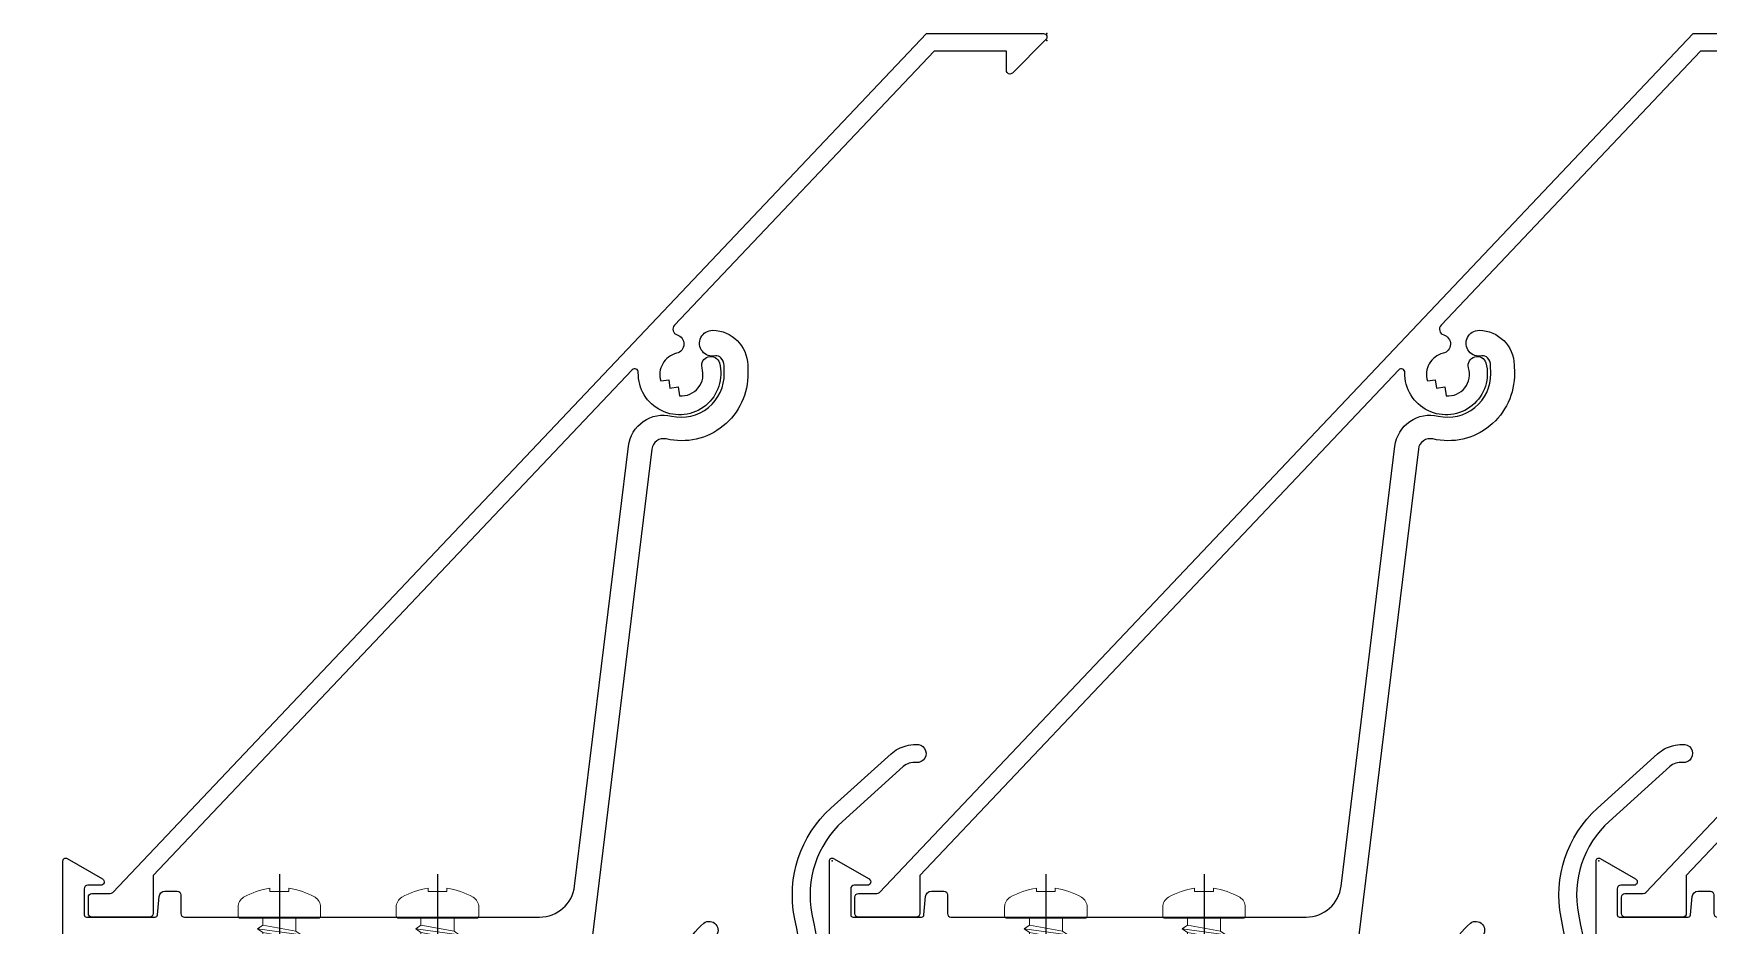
# Model space of a CAD drawing. Header units: millimetres. Extents: x 652937 to 1670132, y 1473552 to 2851037.
# Drawn here: x 713599.9 to 713742, y 1493926.9 to 1494002.5 of the extents above; entities that cross this region are included whole.
import ezdxf

# ---------------------------------------------------------------- set-up
doc = ezdxf.new("R2010")
doc.units = ezdxf.units.MM
doc.linetypes.add('CENTER', pattern=[50.800000000000004, 31.75, -6.35, 6.35, -6.35])
for name, color, linetype in [('010 - ASPG_ACCESSORIES_MAIN_COLOR_1', 7, 'Continuous'), ('010 - ASPG_EXTR_MAIN_COLOR_2', 7, 'Continuous'), ('010 - ASPG_FRAMING_CUT_COLOR_4', 7, 'Continuous'), ('010 - ASPG_FRAMING_HATCH_', 7, 'Continuous'), ('010 - ASPG_FRAMING_SUB_COLOR_2', 7, 'Continuous'), ('Center Line', 7, 'CENTER')]:
    doc.layers.add(name, color=color, linetype=linetype)
doc.layers.add('010 - ASPG_EXTR_DEF_SUB', color=7, linetype='Continuous', plot=False)
doc.layers.add('010 - ASPG_FRAMING_DEF_SUB', color=7, linetype='Continuous', plot=False)
doc.layers.add('SCREW', color=7, linetype='Continuous', lineweight=5)

# ---------------------------------------------------------------- blocks, each defined once
blk = doc.blocks.new('000_ASPG_TYP_FILES_FRAMING_EXTR_BREAKLINE_TYPE_2')
at = {"layer": '010 - ASPG_FRAMING_HATCH_', "transparency": 33554585}
h = blk.add_hatch(dxfattribs=at)
h.set_pattern_fill('ANSI32', scale=0.25)
h.set_pattern_definition([(45, (0, 0), (-1.683798022700467, 1.683798022700467), []), (45, (1.1225325, 0), (-1.683798022700467, 1.683798022700467), [])])
h.paths.add_polyline_path([(131.0000000002328, 91.00000000058208, 0.4142135623730951), (132.0000000003492, 90.00000000046566), (140.0000000002328, 90.00000000046566, 0.4142135623730951), (141.0000000002328, 91.00000000046566), (141.0000000002328, 100.0000000004657), (2.000000000465661, 100.0000000004657), (2.000000000465661, 125.0000000004657), (4.656612873077393e-10, 125.0000000004657), (4.656612873077393e-10, 99.00000000046566, 0.4142135623730951), (1.000000000465661, 98.00000000046566), (63.00000000023283, 98.00000000046566, -0.414213562373093), (64.00000000023283, 97.00000000046566), (64.00000000023277, 3, -0.4142135623730951), (63.00000000023277, 2), (4.655476004700176e-10, 2), (-5.684341886080801e-14, 0), (141.0000000002328, -6.05359673500061e-09), (141.0000000002328, 8.99999999650754, 0.4142135623730951), (140.0000000002328, 9.99999999650754), (132.0000000003492, 9.99999999650754, 0.4142135623730951), (131.0000000002328, 8.999999996391125), (131.0000000002328, 3, -0.4142135623730951), (130.0000000002328, 2), (67.00000000034919, 2, -0.4142135623730951), (66.00000000023277, 3.000000000116415), (66.00000000023283, 97.00000000034925, -0.4142135623730951), (67.00000000034925, 98.00000000046566), (130.0000000002328, 98.00000000046566, -0.414213562373095), (131.0000000002328, 97.00000000046566)])
h.paths.add_polyline_path([(133.0000000002328, 92.00000000372529), (133.0000000002328, 98.00000000046566), (139.0000000004657, 98.00000000046566), (139.0000000004657, 92.00000000372529)], flags=16)
h.paths.add_polyline_path([(133.0000000002328, 7.999999996740371), (139.0000000004656, 7.999999996740371), (139.0000000004656, 2), (133.0000000002328, 2)], flags=16)
at = {"layer": '010 - ASPG_FRAMING_HATCH_'}
h = blk.add_hatch(dxfattribs=at)
h.set_pattern_fill('ANSI37', scale=0.5954980955866349, angle=-90.00000000000001)
h.set_pattern_definition([(314.9999999999999, (1257419.492862034, -519971.6224064051), (1.336931354494228, 1.336931354494224), []), (44.99999999999984, (1257419.492862034, -519971.6224064051), (-1.336931354494223, 1.336931354494228), [])])
edge = h.paths.add_edge_path()
edge.add_ellipse((57.77220869682924, 105.0000000013979), major_axis=(-3.509070088518285e-14, -4.999999999272404), ratio=0.6444816938462435, start_angle=0, end_angle=180)
edge.add_line((57.7722086968293, 110.0000000004666), (62.00000000013239, 110.0000000004666))
edge.add_arc((62.00000000012511, 110.3000000005204), 0.3000000000538421, -89.99999999861039, -1.389609784768862e-09)
edge.add_line((62.30000000017895, 110.3000000005131), (62.30000000017895, 111.0000000004666))
edge.add_line((62.30000000017895, 111.0000000004666), (61.80000000017895, 111.5000000006994))
edge.add_line((61.80000000017895, 111.5000000006994), (62.30000000017895, 112.0000000004666))
edge.add_line((62.3000000001789, 112.0000000004666), (61.8000000001789, 112.5000000006994))
edge.add_line((61.8000000001789, 112.5000000006994), (62.3000000001789, 113.0000000004666))
edge.add_line((62.3000000001789, 113.0000000004666), (61.8000000001789, 113.5000000004666))
edge.add_line((61.8000000001789, 113.5000000004666), (62.3000000001789, 114.0000000004666))
edge.add_line((62.3000000001789, 114.0000000004666), (62.3000000001789, 115.0000000004666))
edge.add_line((62.3000000001789, 115.0000000004666), (63.30000000006248, 115.0000000004666))
edge.add_line((63.30000000006248, 115.0000000004666), (63.80000000006248, 115.5000000004666))
edge.add_line((63.80000000006248, 115.5000000004666), (64.30000000006248, 115.0000000004666))
edge.add_line((64.30000000006248, 115.0000000004666), (64.80000000006248, 115.5000000004666))
edge.add_line((64.80000000006248, 115.5000000004666), (65.30000000006248, 115.0000000004666))
edge.add_line((65.30000000006248, 115.0000000004666), (65.80000000006248, 115.5000000004666))
edge.add_line((65.80000000006248, 115.5000000004666), (66.3000000001789, 115.0000000004666))
edge.add_line((66.3000000001789, 115.0000000004666), (67.00000000013233, 115.0000000004666))
edge.add_arc((67.00000000009595, 115.3000000004331), 0.2999999999665306, -89.99999999305201, 1.528565674358258e-08)
edge.add_line((67.30000000006248, 115.3000000005131), (67.30017822621585, 110.0000000004666))
edge.add_arc((77.20009572428614, 105.0000000011651), 11.09091368921486, 153.2037265686182, 206.7962734313818)
edge.add_line((67.30017822621585, 100.0000000018636), (57.77220869682924, 100.0000000018636))
h = blk.add_hatch(dxfattribs=at)
h.set_pattern_fill('ANSI37', scale=0.5954980955866349, angle=-90.00000000000001)
h.set_pattern_definition([(314.9999999999999, (1257419.192862035, -519973.9224064052), (1.336931354494228, 1.336931354494224), []), (44.99999999999984, (1257419.192862035, -519973.9224064052), (-1.336931354494223, 1.336931354494228), [])])
edge = h.paths.add_edge_path()
edge.add_ellipse((11.52796953045714, 105.0000000013979), major_axis=(-3.510345640540481e-14, -4.999999999272404), ratio=0.6444816938462435, start_angle=180, end_angle=360, ccw=False)
edge.add_line((11.52796953045714, 110.0000000004666), (2.000000001098726, 110.0000000004666))
edge.add_arc((-7.899917496811156, 105.0000000013979), 11.09091368915029, -26.79627343179601, 26.796273430967574, ccw=False)
edge.add_line((2.000000001070532, 100.0000000018636), (11.52796953042895, 100.0000000018636))
h = blk.add_hatch(dxfattribs=at)
h.set_pattern_fill('HONEY', scale=0.238199238234654, angle=-90.00000000000001)
h.set_pattern_definition([(270, (1257419.442484037, -519993.9224064052), (0.6549599250656583, -1.134423872092541), [0.7562825813950264, -1.512565162790053]), (29.99999999999978, (1257419.442484037, -519993.9224064052), (0.6549599293588203, 1.134423869613882), [0.7562825813950257, -1.512565162790051]), (329.9999999999998, (1257419.442484037, -519993.9224064052), (1.309919854424478, -2.478657937293614e-09), [-1.512565162790051, 0.7562825813950254])])
edge = h.paths.add_edge_path()
edge.add_ellipse((11.77759153230824, 105.0000000014043), major_axis=(-3.509070088518285e-14, -4.999999999272404), ratio=0.6444816938462435, start_angle=0, end_angle=360, ccw=False)
h = blk.add_hatch(dxfattribs=at)
h.set_pattern_fill('HONEY', scale=0.238199238234654, angle=-90.00000000000001)
h.set_pattern_definition([(270, (1257419.243240032, -519991.6224064051), (0.6549599250656583, -1.134423872092541), [0.7562825813950264, -1.512565162790053]), (29.99999999999978, (1257419.243240032, -519991.6224064051), (0.6549599293588203, 1.134423869613882), [0.7562825813950257, -1.512565162790051]), (329.9999999999998, (1257419.243240032, -519991.6224064051), (1.309919854424478, -2.478657937293614e-09), [-1.512565162790051, 0.7562825813950254])])
edge = h.paths.add_edge_path()
edge.add_ellipse((57.5225866949782, 105.0000000013979), major_axis=(-3.509070088518285e-14, -4.999999999272404), ratio=0.6444816938462435, start_angle=0, end_angle=360)
at = {"color": 7}
blk.add_point((141.0000000002328, 100.0000000004657), dxfattribs=at)
at = {"layer": '010 - ASPG_FRAMING_CUT_COLOR_4', "color": 7}
blk.add_lwpolyline([(-5.684341886080801e-14, 0), (4.656044438888784e-10, 2), (63.00000000023277, 2, 0.4142135623730951), (64.00000000023277, 3), (64.00000000023283, 97.00000000046566, 0.4142135623730951), (63.00000000023283, 98.00000000046566), (1.000000000465661, 98.00000000046566, -0.4142135623730951), (4.656612873077393e-10, 99.00000000046566), (4.656612873077393e-10, 125.0000000004657), (2.000000000465661, 125.0000000004657), (2.000000000465661, 100.0000000004657), (141.0000000002328, 100.0000000004657), (141.0000000002328, 91.00000000046566, -0.4142135623730951), (140.0000000002328, 90.00000000046566), (132.0000000004657, 90.00000000046566, -0.414213562373095), (131.0000000002328, 91.00000000046566), (131.0000000002328, 97.00000000046566, 0.4142135623730951), (130.0000000002328, 98.00000000046566), (67.00000000046566, 98.00000000046566, 0.4142135623730951), (66.00000000023283, 97.00000000046566), (66.00000000023277, 3, 0.4142135623730951), (67.0000000004656, 2), (130.0000000002328, 2, 0.4142135623730951), (131.0000000002328, 3), (131.0000000002328, 8.99999999650754, -0.414213562373095), (132.0000000004656, 9.99999999650754), (140.0000000002328, 9.99999999650754, -0.4142135623730951), (141.0000000002328, 8.99999999650754), (141.0000000002328, 0)], format="xyb", close=True, dxfattribs=at)
for points in [[(139.0000000004657, 98.00000000046566), (139.0000000004657, 92.00000000372529), (133.0000000002328, 92.00000000372529), (133.0000000002328, 98.00000000046566)], [(139.0000000004656, 2), (139.0000000004656, 7.999999996740371), (133.0000000002328, 7.999999996740371), (133.0000000002328, 2)]]:
    blk.add_lwpolyline(points, close=True, dxfattribs=at)
at = {"layer": '010 - ASPG_FRAMING_DEF_SUB', "color": 7, "transparency": 33554457}
blk.add_line((4.656044438888784e-10, 50.00000000023283), (141.0000000002329, 50.00000000023283), dxfattribs=at)
for points in [[(54.30017822621591, 100.0000000018636), (67.30017822621585, 100.0000000018636), (67.30017822621585, 115.5000000004666), (54.30017822621585, 115.5000000004666)], [(2.000000001070532, 100.0000000018636), (15.00000000107053, 100.0000000018699), (15.00000000107053, 110.0000000006767), (2.000000001070532, 110.0000000006703)]]:
    blk.add_lwpolyline(points, close=True, dxfattribs=at)
at = {"layer": '010 - ASPG_FRAMING_SUB_COLOR_2', "color": 7}
for points in [[(57.5225866949782, 100.0000000018636), (67.30017822621585, 100.0000000018636, -0.2381992382621886), (67.30017822621585, 110.0000000004666), (67.30000000006248, 115.3000000005131, -0.4142135624157165), (67.00000000013233, 115.0000000004666), (66.3000000001789, 115.0000000004666), (65.80000000006248, 115.5000000004666), (65.30000000006248, 115.0000000004666), (64.80000000006248, 115.5000000004666), (64.30000000006248, 115.0000000004666), (63.80000000006248, 115.5000000004666), (63.30000000006248, 115.0000000004666), (62.3000000001789, 115.0000000004666), (62.3000000001789, 114.0000000004666), (61.8000000001789, 113.5000000004666), (62.3000000001789, 113.0000000004666), (61.8000000001789, 112.5000000006994), (62.3000000001789, 112.0000000004666), (61.80000000017895, 111.5000000006994), (62.30000000017895, 111.0000000004666), (62.30000000017895, 110.3000000005131, -0.414213562358888), (62.00000000013239, 110.0000000004666), (57.5225866949782, 110.0000000004666)], [(11.77759153219182, 100.0000000018699), (2.000000001070532, 100.0000000018636, 0.2381992382621886), (2.000000001070532, 110.0000000004666), (11.77759153219182, 110.0000000004729)]]:
    blk.add_lwpolyline(points, format="xyb", dxfattribs=at)
at = {"layer": '010 - ASPG_FRAMING_SUB_COLOR_2', "color": 7, "extrusion": (0, 0, -1)}
blk.add_ellipse((11.77759153230824, 105.0000000014043), major_axis=(-3.509070088518285e-14, -4.999999999272404), ratio=0.6444816938462435, dxfattribs=at)
at = {"layer": '010 - ASPG_FRAMING_SUB_COLOR_2', "color": 7}
blk.add_ellipse((57.5225866949782, 105.0000000013979), major_axis=(-3.509070088518285e-14, -4.999999999272404), ratio=0.6444816938462435, dxfattribs=at)
blk = doc.blocks.new('PZG35-9D5')
at = {"layer": 'Center Line', "color": 7}
blk.add_line((1.4210854715202e-14, 3.733653355866409), (1.4210854715202e-14, -10.53404386090006), dxfattribs=at)
at = {"layer": 'SCREW', "color": 7}
for p, q in [((-1.399999999999963, 2.842170943040401e-14), (-1.399999999999963, -1.090192378864657)), ((1.399999999999991, 0), (1.399999999999991, -0.5901923788647139)), ((-1.850000000000009, -1.399999999999977), (1.850000000000037, -0.8999999999999773)), ((-1.850000000000009, -1.399999999999977), (-1.399999999999963, -1.090192378864685)), ((-1.850000000000009, -1.399999999999977), (-1.399999999999963, -1.709807621135297)), ((-1.399999999999963, -1.090192378864685), (1.399999999999991, -0.5901923788646855)), ((-1.399999999999963, -1.709807621135297), (1.399999999999991, -1.209807621135297)), ((1.850000000000037, -0.8999999999999773), (1.399999999999991, -0.5901923788646855)), ((1.850000000000037, -0.8999999999999773), (1.399999999999991, -1.209807621135297)), ((1.399999999999991, -1.209807621135269), (1.399999999999991, -1.890192378864725)), ((-1.850000000000009, -2.699999999999989), (1.850000000000037, -2.199999999999989)), ((-1.850000000000009, -2.699999999999989), (-1.399999999999963, -2.390192378864697)), ((-1.850000000000009, -2.699999999999989), (-1.399999999999963, -3.009807621135309)), ((-1.399999999999963, -1.709807621135269), (-1.399999999999963, -2.390192378864697)), ((-1.399999999999963, -2.390192378864697), (1.399999999999991, -1.890192378864697)), ((-1.399999999999963, -3.009807621135309), (1.399999999999991, -2.509807621135309)), ((1.850000000000037, -2.199999999999989), (1.399999999999991, -1.890192378864697)), ((1.850000000000037, -2.199999999999989), (1.399999999999991, -2.509807621135309)), ((1.399999999999991, -2.50980762113528), (1.399999999999991, -3.190192378864708)), ((-1.850000000000009, -4), (-1.399999999999963, -3.690192378864708)), ((-1.850000000000009, -4), (-0.9911470940920566, -3.883938796498938)), ((-1.850000000000009, -4), (-1.399999999999963, -4.30980762113532)), ((-1.399999999999963, -3.009807621135309), (-1.399999999999963, -3.690192378864708)), ((-1.399999999999963, -3.690192378864708), (-0.8446989986695002, -3.591031485769975)), ((0.5619885887190463, -3.339837273736322), (1.399999999999991, -3.190192378864708)), ((0.7141825614195483, -3.653488843051434), (1.850000000000037, -3.5)), ((0.7141825614195483, -3.932275020881832), (1.399999999999991, -3.80980762113532)), ((1.850000000000037, -3.5), (1.399999999999991, -3.190192378864708)), ((1.850000000000037, -3.5), (1.399999999999991, -3.80980762113532)), ((1.399999999999991, -3.809807621135349), (1.399999999999991, -4.490192378864691)), ((-1.399999999999963, -4.30980762113532), (-1.184865735341859, -4.271390788160659)), ((-1.399999999999963, -4.309807621135349), (-1.399999999999963, -8.099999999999966)), ((0.7141825614195483, -4.612659778611231), (1.399999999999991, -4.49019237886472)), ((0.7141825614195483, -4.953488843051389), (1.850000000000037, -4.800000000000011)), ((0.7141825614195483, -5.232275020881843), (1.399999999999991, -5.109807621135332)), ((1.850000000000037, -4.800000000000011), (1.399999999999991, -4.49019237886472)), ((1.850000000000037, -4.800000000000011), (1.399999999999991, -5.109807621135332)), ((1.399999999999991, -5.109807621135332), (1.399999999999991, -8.099999999999966)), ((1.4210854715202e-14, -9.5), (-1.399999999999963, -8.099999999999966)), ((1.4210854715202e-14, -9.5), (1.399999999999991, -8.099999999999966))]:
    blk.add_line(p, q, dxfattribs=at)
blk.add_lwpolyline([(1.4210854715202e-14, -9.5), (0.7141825614195483, -5.232275020881843), (0.7141825614195483, -3.600899293750615, 0.4176573264866609), (0.4106596181599826, -3.300919979679151, 0.1081021898226624), (-0.8446989986694433, -3.591031485769975), (-1.399999999999991, -4.701675652739141)], format="xyb", dxfattribs=at)
blk = doc.blocks.new('*U9352')
at = {"layer": 'SCREW', "color": 7}
blk.add_lwpolyline([(3.026373332565058, 1.780836269555209, 0.09905967801670053), (0.7999999999999687, 2.546427498927414), (0.7999999999999687, 2.274284095813357), (-0.800000000000054, 2.274284095813357), (-0.800000000000054, 2.546427498927414, 0.09905967801670058), (-3.026373332565143, 1.780836269555209, 0.2665876613401604), (-3.500000000000043, 0.9556546004010897), (-3.500000000000043, 0.1999999999999886, 0.4142135623730938), (-3.300000000000054, 0), (3.299999999999997, 0, 0.4142135623731049), (3.499999999999986, 0.1999999999999886), (3.499999999999957, 0.9556546004010897, 0.2665876613401604)], format="xyb", close=True, dxfattribs=at)
blk.add_blockref('PZG35-9D5', (-1.4210854715202e-14, 0), dxfattribs=at)
blk = doc.blocks.new('*U9355')
at = {"color": 7}
blk.add_point((0, 0), dxfattribs=at)
at = {"layer": '010 - ASPG_ACCESSORIES_MAIN_COLOR_1', "color": 7}
blk.add_lwpolyline([(-39.69999999902211, -0.5999999995172398, 0.4142135623731156), (-39.99999999883585, -0.8999999995638059), (-39.99999999883585, -7.366962144914214, 0.5773502691897371), (-39.65044321701862, -7.568778847059366), (-36.64260295056738, -5.832201459393036, 0.7673269879794871), (-36.78520590183325, -5.299999999645297), (-37.89999999874271, -5.299999999645297, -0.4142135623735732), (-38.19999999902211, -4.999999999656938), (-38.19999999902211, -2.799999999587089, -0.4142135623730951), (-37.99999999883585, -2.59999999951724), (-32.18326623388566, -2.59999999951724, -0.3888787318530097), (-31.98402729420923, -2.782568851142787), (-31.8474567013327, -4.343577870872468, 0.3888787318530089), (-31.34935935237445, -4.799999999528882), (-30.29999999911524, -4.799999999528882, 0.4142135623732408), (-29.99999999883585, -4.499999999540523), (-29.99999999883585, -2.899999999505599, -0.4142135623731785), (-29.69999999902211, -2.59999999951724), (0.4107479506637901, -2.59999999951724, -0.3789692262628873), (3.38851808081381, -5.235465979035143), (7.952927200356498, -42.5207682372482, 0.4465929586642906), (11.6177961837966, -45.07649022702281, -0.4898018444424612), (16.07846395508386, -48.68238816667036), (16.06490363762714, -49.36225294566866, -0.1824796859550777), (15.80227640201338, -50.01801436272836, -0.2679491924113072), (15.32539491611533, -50.16829426406803, 1.122114645179816), (15.09990952932276, -52.3421093734276, 0.4050039718497206), (18.0645059288945, -49.40213623346681), (18.07806624681689, -48.72227145435209, 0.4898054953707174), (11.15966573380865, -43.12966807454978, -0.4465970485362636), (9.938031048281118, -42.27776159492242), (4.866356541635469, -0.8481197821154633, 0.3641755342157969), (4.570876519894227, -0.5999999995172398)], format="xyb", close=True, dxfattribs=at)
at = {"layer": '010 - ASPG_EXTR_DEF_SUB', "color": 7}
for p in [(-39.99999999883585, -0.4999999995172402), (43.44495566345738, -76.89999999944341), (43.44495566345738, -77.49999999954052)]:
    blk.add_point(p, dxfattribs=at)
at = {"layer": '010 - ASPG_EXTR_MAIN_COLOR_2', "color": 7}
blk.add_lwpolyline([(11.37409105408005, -48.15170148877115), (11.47245816211216, -47.43577758665815), (12.17779493960552, -47.55667202338264), (12.29266474000178, -46.78670596401826, -0.5355375090189683), (14.1918134491425, -49.16870282323253, 0.9915718169393263), (15.66379558271728, -49.57599316951273, 1.157025413028558), (8.792231505503878, -48.77291728999153, -0.6885576205791355), (8.274611146422103, -48.98797988444021), (-17.14292736421339, -22.16859813180672), (-32.34153279638849, -6.131750148785431), (-32.34153279638849, -2.899999981694054, 0.4143115081626392), (-32.64163311407901, -2.59999999951724), (-37.54163311352022, -2.59999999951724, 0.4141156188887998), (-37.84153278893791, -2.899999981635847), (-37.84153278893791, -4.299999988411218, 0.4142135623731781), (-37.54153279098682, -4.599999986478724), (-35.98884801496752, -4.599999986478724, -0.205894629290155), (-35.77110154624097, -4.693635078269653), (33.22969053988345, -77.49999999954052), (43.14495566324331, -77.49999999954052, 0.6681786376628355), (43.35708769806661, -76.98786796536915), (40.5215537941549, -74.1523340573247, 0.6681786381757795), (40.00942175951786, -74.36446609156592), (40.00942175951786, -75.99999999802712), (33.87471885257401, -75.99999999802712), (11.86384030175395, -52.7751643466243, -0.5583539238224016), (12.08261241135187, -51.95244935475676, 0.7662751832817146), (12.03674733010121, -50.39291741001107, -0.4385828234445206), (10.70630855322815, -48.05207626283555)], format="xyb", close=True, dxfattribs=at)
at = {"layer": 'SCREW', "color": 7, "rotation": 180}
for p in [(-21.64901723782532, -2.499999999924694), (-8.237076249206439, -2.499999999924694)]:
    blk.add_blockref('*U9352', p, dxfattribs=at)
blk = doc.blocks.new('*U8555')
at = {"color": 7}
for name, p, rotation in [('*U9355', (1222.000000004191, 69.3), 180), ('*U9355', (1287.000000004191, 69.3), 180), ('*U9355', (1352.000000004191, 69.3), 180), ('000_ASPG_TYP_FILES_FRAMING_EXTR_BREAKLINE_TYPE_2', (1502, 1.724657749946346e-09), 89.99999999999999)]:
    blk.add_blockref(name, p, dxfattribs=dict(at, rotation=rotation))
blk = doc.blocks.new('*U8556')
at = {"layer": '010 - ASPG_EXTR_DEF_SUB', "color": 7}
for p in [(0, 0), (65, -1.251976300409297e-11)]:
    blk.add_point(p, dxfattribs=at)
at = {"layer": '010 - ASPG_EXTR_MAIN_COLOR_2', "color": 7}
for points in [[(-11.53698711935431, 15.0572996455594, 0.4171002255848137), (-10.88563127024099, 5.272964205185417, 0.9355530918984264), (-9.9033358450979, 6.406584819720592, -0.4344100119147308)], [(-0.08286065561696887, 19.76412730314769, 0.004917316774645771), (-3.1933000148274, 4.803864106419496, 0.2636109069979271), (-0.119790066499263, -4.460317215009127), (4.995733695104718, -9.084236264869105, 0.1258843890439943), (6.267761250492185, -9.753782964195125, 0.04427494949630078), (7.089544059708714, -9.866966022993438, 1.107654826573523), (7.125459210947156, -8.33180570154218, -0.2155958426847688), (6.023226659279317, -7.991025416878983), (0.8860520706512034, -3.347536196233705, -0.2636109069978752), (-1.721774552483112, 4.512981288600713, -0.004854851929905817), (1.341383616439998, 19.2550770000089, 0.2339601468136614)], [(53.46301288064569, 15.05729964554688, 0.4171002255848137), (54.11436872975901, 5.272964205172897, 0.9355530918984264), (55.0966641549021, 6.406584819708073, -0.4344100119147308)], [(64.91713934438303, 19.76412730313517, 0.004917316774645771), (61.8066999851726, 4.803864106406976, 0.2636109069979271), (64.88020993350074, -4.460317215021647), (69.99573369510472, -9.084236264881625, 0.1258843890439943), (71.26776125049219, -9.753782964207645, 0.04427494949630078), (72.08954405970871, -9.866966023005958, 1.107654826573523), (72.12545921094716, -8.3318057015547, -0.2155958426847688), (71.02322665927932, -7.991025416891503), (65.8860520706512, -3.347536196246224, -0.2636109069978752), (63.27822544751689, 4.512981288588193, -0.004854851929905817), (66.34138361644, 19.25507699999638, 0.2339601468136614)]]:
    blk.add_lwpolyline(points, format="xyb", dxfattribs=at)
blk = doc.blocks.new('W-1-PP18-ST_ENT3_REV02_20260413-054934_PP18_ENT3_ASPG_MAIN_PL')
at = {"color": 7, "xscale": -1}
blk.add_blockref('*U8555', (14667, 1203), dxfattribs=at)
at = {"color": 7, "xscale": -1, "rotation": 180}
blk.add_blockref('*U8556', (13340.23303785152, 1279.666962144896), dxfattribs=at)

msp = doc.modelspace()

# ---------------------------------------------------------------- block references
at = {"color": 7}
msp.add_blockref('W-1-PP18-ST_ENT3_REV02_20260413-054934_PP18_ENT3_ASPG_MAIN_PL', (700327.4221813822, 1492652.712323123), dxfattribs=at)

doc.saveas('drawing.dxf')
